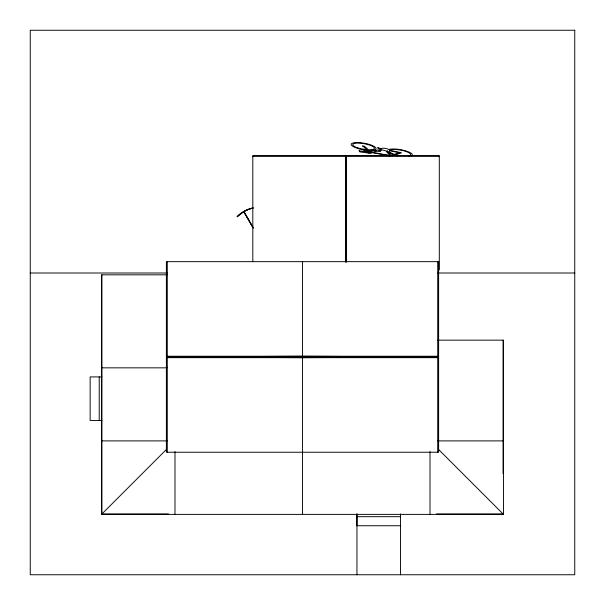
<?xml version="1.0" encoding="UTF-8"?>
<svg xmlns="http://www.w3.org/2000/svg" width="605" height="605" viewBox="0 0 605 605"><rect width="100%" height="100%" fill="white"/><g stroke="black" fill="none" stroke-linecap="round" stroke-linejoin="round"><path stroke-width="0.91" d="M437.869 340.161L503.496 340.161L503.496 514.386L101.496 514.386L166.504 449.379M237.115 216.696L238.589 215.32A32.685 32.685 0 0 1 253.064 207.984M392.191 155.682L394.43 154.903L396.162 155.402A12.622 3.267 10 0 0 397.742 155.765M224.561 356.647L302.5 356.239L380.439 356.647M224.561 357.252L302.5 357.661L380.439 357.252M252.814 156.393L439.306 156.393M438.625 269.83L439.306 269.83L439.306 155.485L252.814 155.485L252.814 261.322M30.25 273.006L167.124 273.006M437.876 273.006L574.75 273.006M167.131 274.821L101.504 274.821L101.496 514.386M167.282 356.239L437.717 356.239M167.282 356.95L437.717 356.95M167.282 357.661L437.717 357.661M101.504 367.84L167.131 367.84M101.943 376.915L90.145 376.915L90.145 420.475L101.943 420.475M101.496 440.894L167.131 440.894M437.869 440.894L503.496 440.894M168.432 513.947L101.935 513.947L101.943 274.821M436.56 513.947L503.058 513.947M356.95 516.67L400.51 516.67M400.51 525.745L356.95 525.745L356.95 513.947L356.95 574.75M368.717 151.5C358.024 150.267 376.151 156.173 367.553 150.221L366.267 150.131A12.622 3.267 10 0 1 351.452 143.74A12.622 3.267 10 0 1 371.198 145.079A12.622 3.267 10 0 1 369.322 150.343L369.315 150.932L381.763 149.609L377.58 147.749L381.316 148.641A4.129 1.066 10 0 1 384.674 148.286A4.129 1.066 10 0 1 388.955 149.556L389.446 149.359A12.622 3.267 10 0 1 405.206 150.728A12.622 3.267 10 0 1 411.786 155.81M390.24 155.856L370.502 152.392L371.311 153.375L361.094 152.097L359.211 151.621L360.043 151.424L359.022 150.191L360.058 151C362.334 151.847 365.571 149.896 368.521 151.242M399.436 155.651L395.186 154.646L401.342 152.944L400.858 152.611L389.635 150.305A10.95 2.836 10 0 1 404.511 151.016A10.95 2.836 10 0 1 409.018 155.909M438.489 449.379L503.496 514.386M253.404 228.002L243.951 211.637L245.728 210.684A32.557 32.557 0 0 1 253.087 208.097M243.792 211.591L253.132 227.76M253.041 227.828L243.754 211.75L237.19 216.779L238.514 215.236A32.783 32.783 0 0 1 253.034 207.878M503.058 340.161L503.058 473.677M437.717 261.662L437.717 452.238M430.004 451.572L430.004 514.386M400.51 513.947L400.51 574.75M346.514 156.393L346.514 262.056M346.06 155.485L346.06 262.056M345.606 156.393L345.606 262.056M302.5 261.662L302.5 356.239M302.5 357.661L302.492 514.386M174.989 451.572L174.989 514.386M167.282 261.662L167.282 452.238M99.22 376.915L99.22 420.475M375.955 150.706L374.2 151.061C374.608 152.422 384.962 151.348 378.843 150.411L382.617 150.017L385.801 150.857L389.885 155.455L370.222 152.052L369.799 151.348L375.955 150.706M362.637 145.956L366.948 149.715L360.33 148.664L355.627 147.091A10.958 2.836 10 0 1 357.041 143.098A10.958 2.836 10 0 1 372.718 146.418A10.958 2.836 10 0 1 368.566 149.828L364.414 146.266L362.637 145.956M364.255 151.25L363.098 151.522L364.255 151.25M389.378 150.645L389.378 151.749L390.338 152.611L394.105 154.328L399.565 152.815L389.378 150.645M393.22 154.555L390.747 155.182L386.792 150.925L387.578 150.94L388.879 152.573L393.22 154.555M574.75 30.25L30.25 30.25L30.25 574.75L574.75 574.75L574.75 30.25M438.625 261.662L166.375 261.662L166.375 452.238L438.625 452.238L438.625 261.662"/></g></svg>
